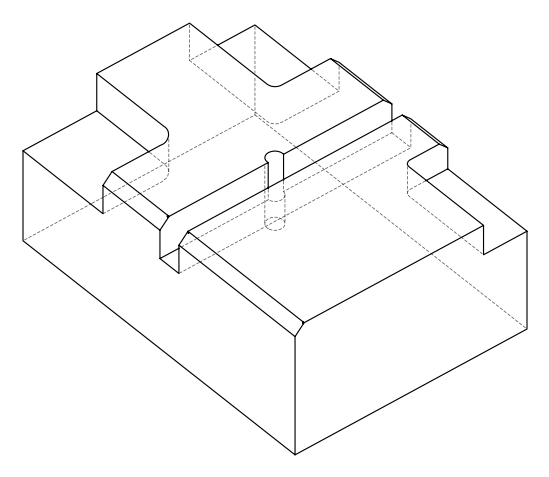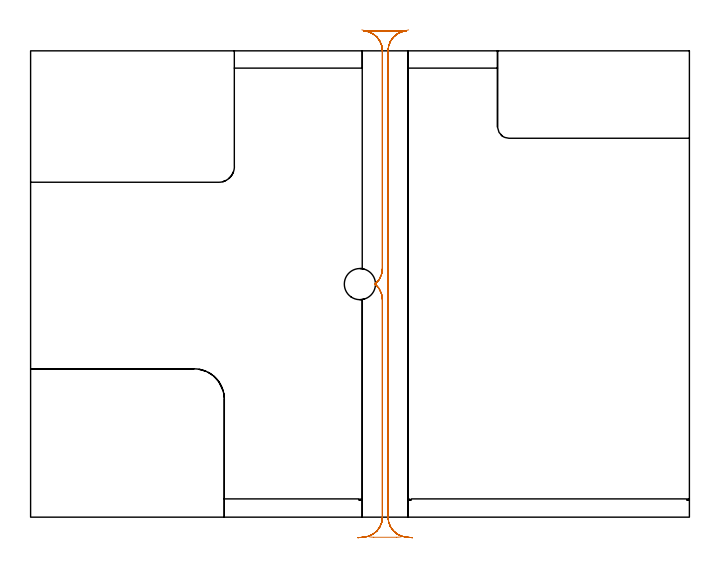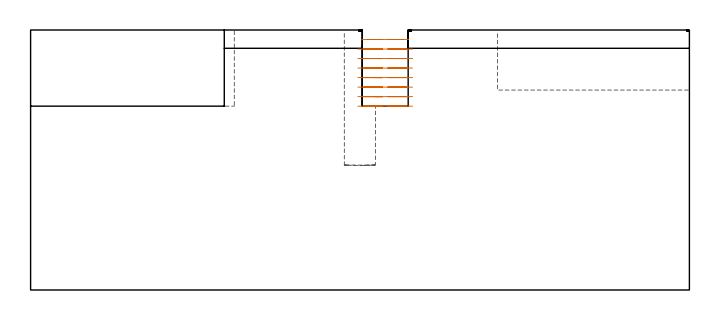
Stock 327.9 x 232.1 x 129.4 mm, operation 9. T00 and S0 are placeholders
(PLAN: 9 operations, 5 tool changes, 73.1 min)
(1 INDEXABLE_INSERT_DRILL_BLIND_HOLE_FROM_SOLID | STEP1POCKET | NXT0302_002 | 0.28 min | 12684 mm3)
(2 AREA_MILL | FG_CHAMFER_SURFACE | UGT0205_001 | 2.19 min | 2745 mm3)
(3 AREA_MILL_1 | FG_CHAMFER_SURFACE_1 | UGT0205_001 | 2.38 min | 3300 mm3)
(4 AREA_MILL_2 | FG_CHAMFER_SURFACE_2 | UGT0205_001 | 1.58 min | 2034 mm3)
(5 AREA_MILL_3 | FG_CHAMFER_SURFACE_3 | UGT0205_001 | 4.66 min | 6029 mm3)
(6 MILL_CORNER_NOTCH_RECTANGULAR | CORNER_NOTCH_RECTANGULAR | NXT0201_013 | Follow Part, ap 2.5, ae 75% | 17.29 min | 123824 mm3)
(7 MILL_CORNER_NOTCH_RECTANGULAR_1 | CORNER_NOTCH_RECTANGULAR_1 | UGT0201_094 | Follow Part, ap 5, ae 75% | 10.3 min | 267568 mm3)
(8 MILL_CORNER_NOTCH_RECTANGULAR_2 | CORNER_NOTCH_RECTANGULAR_2 | NXT0201_011 | Follow Part, ap 3, ae 75% | 25.47 min | 250681 mm3)
(9 MILL_RECTANGULAR_SLOT | SLOT_RECTANGULAR | UGT0201_094 | Follow Part, ap 5, ae 75% | 8.98 min | 196872 mm3)
(TOOL NXT0302_002 | Index. Insert Drill 15.5mm [880-D1550L20-05] | D15.5 PA176 FL78 Z2)
(TOOL UGT0205_001 | Chamfer Mill 20 x 3 x 45 deg. | D20 FL50 Z2)
(TOOL NXT0201_013 | ENDMILL 10mm | D10 FL30 Z4)
(TOOL UGT0201_094 | End mill 20 mm | D20 FL38 Z4)
(TOOL NXT0201_011 | ENDMILL 12mm [2P460-1200-NA 1630] | D12 FL38 Z6)
(OP 9 MILL_RECTANGULAR_SLOT)
G17 G21 G94 G90
T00 M6
G54
G17 G0 G90 X164.848 Y242.537 S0 M3
G43 Z139.4 H0
Z124.662
G94 G1 X167.741 Y241.745 F250.
G2 X175.1 Y232.1 R10. F500.
G1 Y123.707
G2 X171.472 Y116. R10.
X175.1 Y108.293 R10.
G1 Y0.
G2 X167.995 Y-9.572 R10.
G1 X167.987 Y-9.601
G3 X170.784 Y-10. R10.
G1 X182.217
G3 X185.014 Y-9.601 R10.
G1 X185.006 Y-9.572
G2 X177.9 Y0. R10.
G1 Y232.1
G2 X185.259 Y241.745 R10.
G1 X188.153 Y242.537 F250.
G0 Z139.4
X190.117 Y-10.202
Z119.925
G1 X187.126 Y-9.97
G2 X177.9 Y0. R10. F500.
G1 Y232.1
G2 X187.126 Y242.07 R10.
G1 Y242.1
X165.874
Y242.07
G2 X175.1 Y232.1 R10.
G1 Y123.707
G2 X171.472 Y116. R10.
X175.1 Y108.293 R10.
G1 Y0.
G2 X165.874 Y-9.97 R10.
G1 X162.883 Y-10.202 F250.
G0 X190.117 Z115.187
G1 X187.126 Y-9.97
G2 X177.9 Y0. R10. F500.
G1 Y232.1
G2 X187.126 Y242.07 R10.
G1 Y242.1
X165.874
Y242.07
G2 X175.1 Y232.1 R10.
G1 Y123.707
G2 X171.472 Y116. R10.
X175.1 Y108.293 R10.
G1 Y0.
G2 X165.874 Y-9.97 R10.
G1 X162.883 Y-10.202 F250.
G0 X190.117 Z110.45
G1 X187.126 Y-9.97
G2 X177.9 Y0. R10. F500.
G1 Y232.1
G2 X187.126 Y242.07 R10.
G1 Y242.1
X165.874
Y242.07
G2 X175.1 Y232.1 R10.
G1 Y123.707
G2 X171.472 Y116. R10.
X175.1 Y108.293 R10.
G1 Y0.
G2 X165.874 Y-9.97 R10.
G1 X162.883 Y-10.202 F250.
G0 X190.117 Z105.712
G1 X187.126 Y-9.97
G2 X177.9 Y0. R10. F500.
G1 Y232.1
G2 X187.126 Y242.07 R10.
G1 Y242.1
X165.874
Y242.07
G2 X175.1 Y232.1 R10.
G1 Y123.707
G2 X171.472 Y116. R10.
X175.1 Y108.293 R10.
G1 Y0.
G2 X165.874 Y-9.97 R10.
G1 X162.883 Y-10.202 F250.
G0 X190.117 Z100.975
G1 X187.126 Y-9.97
G2 X177.9 Y0. R10. F500.
G1 Y232.1
G2 X187.126 Y242.07 R10.
G1 Y242.1
X165.874
Y242.07
G2 X175.1 Y232.1 R10.
G1 Y123.707
G2 X171.472 Y116. R10.
X175.1 Y108.293 R10.
G1 Y0.
G2 X165.874 Y-9.97 R10.
G1 X162.883 Y-10.202 F250.
G0 X190.117 Z96.237
G1 X187.126 Y-9.97
G2 X177.9 Y0. R10. F500.
G1 Y232.1
G2 X187.126 Y242.07 R10.
G1 Y242.1
X165.874
Y242.07
G2 X175.1 Y232.1 R10.
G1 Y123.707
G2 X171.472 Y116. R10.
X175.1 Y108.293 R10.
G1 Y0.
G2 X165.874 Y-9.97 R10.
G1 X162.883 Y-10.202 F250.
G0 X190.117 Z91.5
G1 X187.126 Y-9.97
G2 X177.9 Y0. R10. F500.
G1 Y232.1
G2 X187.126 Y242.07 R10.
G1 Y242.1
X165.874
Y242.07
G2 X175.1 Y232.1 R10.
G1 Y123.707
G2 X171.472 Y116. R10.
X175.1 Y108.293 R10.
G1 Y0.
G2 X165.874 Y-9.97 R10.
G1 X162.883 Y-10.202 F250.
G0 Z139.4
M5
M2
